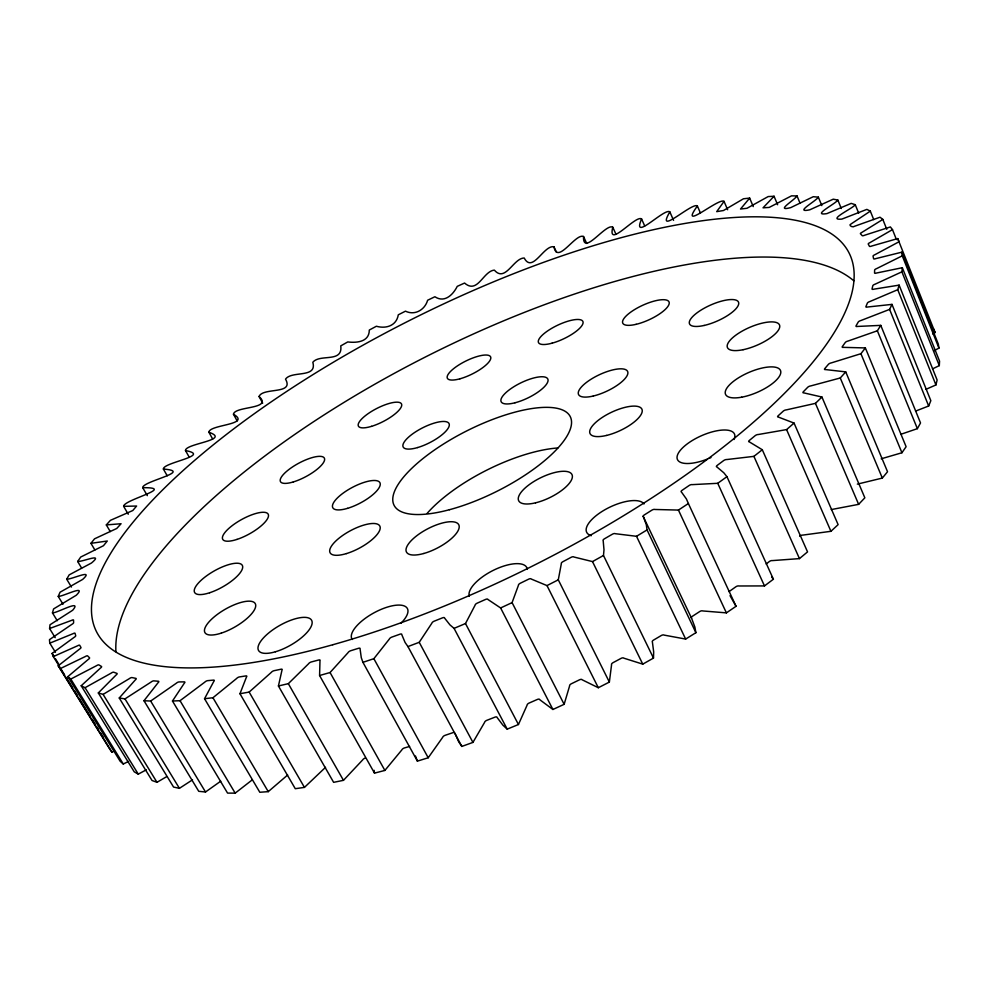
<?xml version="1.0" encoding="UTF-8"?>
<svg xmlns="http://www.w3.org/2000/svg" width="989" height="989" viewBox="0 0 989 989"><rect width="100%" height="100%" fill="white"/><g stroke="black" fill="none" stroke-linecap="round" stroke-linejoin="round"><path stroke-width="1.48" d="M454.952 733.183L458.723 741.837L461.838 746.423L472.94 742.405L484.585 722.39A2.411 1.1 -28.5 0 1 486.848 720.313L494.982 717.149A2.411 1.1 -28.4 0 1 497.121 717.519L502.919 725.184L507.209 729.14L518.446 724.517L527.1 705.145A2.411 1.1 -27.8 0 1 529.14 703.043L537.299 699.47A2.411 1.1 -27.6 0 1 539.685 699.643L552.913 709.484L564.138 704.316L569.627 685.834A2.411 1.113 -27 0 1 571.395 683.745L579.505 679.802A2.411 1.113 -26.9 0 1 582.101 679.764L598.308 687.726L609.36 682.076L611.573 664.707A2.411 1.113 -26.3 0 1 613.069 662.655L620.993 658.402A2.411 1.113 -26.1 0 1 623.787 658.155L642.763 664.138L653.482 658.093L653.68 651.936L652.394 642.046A2.411 1.1 -25.5 0 1 653.593 640.056L661.221 635.556A2.411 1.1 -25.4 0 1 664.163 635.111L685.649 639.067L695.897 632.7L694.884 627.075L691.546 618.174L643.134 516.258M932.503 368.885L939.303 365.621L939.55 361.146L902.327 267.71L876.538 273.026A2.176 0.717 -22.2 0 1 874.548 272.952L874.635 270.071A2.163 0.717 -22.2 0 1 876.662 268.588L902.265 255.83L901.795 252.183L875.735 258.636A2.126 0.692 -22.2 0 1 873.608 258.722L873.052 256.176A2.126 0.68 -22.2 0 1 874.857 254.729L899.038 241.749L897.728 238.584L871.643 246.051A2.089 0.668 -22.3 0 1 869.418 246.273L868.255 244.073A2.089 0.655 -22.3 0 1 869.838 242.688L892.486 229.621L890.384 226.938L864.497 235.283A2.052 0.643 -22.4 0 1 862.185 235.617L860.455 233.775A2.04 0.63 -22.5 0 1 861.827 232.44L882.831 219.422L886.774 229.324M653.482 658.093L603.488 555.472L603.995 549.773L603.179 540.699A2.46 0.989 -25.7 0 1 604.464 538.795L612.302 534.258A2.46 0.989 -25.6 0 1 615.257 533.701L636.52 536.298L647.053 529.919L646.312 524.763L643.382 516.703A2.46 0.989 -25.1 0 1 644.346 514.898L651.813 510.2A2.46 0.977 -25 0 1 654.879 509.471L678.442 510.077L688.381 503.525L686.415 498.988L681.446 492.015A2.448 0.977 -24.5 0 1 682.076 490.321L689.073 485.537A2.448 0.964 -24.4 0 1 692.213 484.635L717.742 483.3L726.94 476.673L723.812 472.779L716.901 466.956A2.435 0.952 -24 0 1 717.198 465.399L723.639 460.59A2.435 0.952 -23.9 0 1 726.816 459.539L753.915 456.362L762.296 449.748L807.543 551.887L799.458 558.612L772.421 560.59A2.374 1.051 -23.4 0 0 769.294 561.567L766.178 564.002M939.303 365.621L901.894 271.827L902.327 267.71M55.199 637.658L49.586 628.534L50.006 624.776L72.654 610.262C82.866 598.407 56.558 613.39 52.454 612.883L57.251 620.709M365.374 758.031A2.374 1.038 -30.3 0 0 362.654 759.911L343.467 780.333L333.627 782.336L278.428 685.983L281.976 670.171A2.398 0.915 -30.1 0 0 281.074 669.207L274.089 670.69A2.398 0.915 -30.2 0 0 271.209 672.471L249.154 692.077L239.956 693.722L295.278 788.703L304.451 787.392L325.542 767.316M237.15 420.918L233.466 414.218C234.826 405.861 273.298 409.52 259.056 396.49C262.889 387.07 294.475 394.895 285.537 379.158C291.594 370.368 317.407 378.54 312.821 362.271C319.954 353.53 342.96 363.235 340.772 345.89L347.745 341.934C356.745 343.072 369.33 341.947 369.293 330.042L376.389 326.246C385.994 329.016 396.54 325.777 398.283 314.811L405.478 311.164C414.886 315.812 424.911 309.817 427.631 300.236L434.9 296.749C444.593 303.215 453.061 294.747 457.252 286.353L464.57 283.052C477.736 294.512 483.04 271.171 494.364 270.121C505.367 282.916 513.439 258.042 524.207 258.018C532.601 273.842 543.765 244.691 553.964 246.793C557.437 265.262 575.45 232.934 583.522 236.507C582.744 257.078 605.886 222.908 612.784 227.223C607.098 249.673 635.915 214.39 641.601 218.989C631.13 243.071 664.831 207.356 669.85 211.893L673.571 220.349M925.976 389.32L935.94 384.944L937.115 380.023L899.125 285.129L873.868 289.171A2.213 0.742 -22.2 0 1 872.038 288.936L872.805 285.722A2.201 0.742 -22.2 0 1 875.03 284.214L901.894 271.827M609.36 682.076L558.291 579.826L561.344 563.643A2.473 1.001 -26.3 0 1 562.939 561.678L571.049 557.351A2.473 1.001 -26.2 0 1 573.843 556.992L592.498 561.591L603.488 555.472M52.454 612.883L53.616 608.903L76.301 595.23C87.737 583.658 62.53 596.837 58.227 596.392L62.999 604.23M935.94 384.944L897.74 289.703L899.125 285.129M239.956 693.722L246.471 677.032A2.374 0.89 -30.5 0 0 245.89 675.907L239.425 676.921A2.374 0.89 -30.5 0 0 236.519 678.578L212.944 697.74L204.538 698.716L259.81 792.263L268.254 791.645L287.663 774.993M669.85 211.893C654.805 237.447 692.535 201.682 697.381 205.996L700.435 213.006M915.567 411.103L928.671 405.997L930.834 400.669L891.991 304.389L867.563 307.01A2.25 0.766 -22.2 0 1 865.907 306.615L867.378 303.079A2.238 0.766 -22.2 0 1 869.813 301.558L897.74 289.703M58.227 596.392L60.069 592.213L82.643 579.43C94.944 568.242 71.393 579.616 66.696 579.195L71.455 587.058M278.428 685.983L288.331 683.659L308.506 663.829A2.423 0.94 -29.8 0 1 311.312 661.95L318.755 659.984A2.423 0.94 -29.7 0 1 319.979 660.788L319.583 675.512L330.054 672.52L348.029 652.678A2.435 0.952 -29.3 0 1 350.724 650.725L358.537 648.289A2.435 0.964 -29.2 0 1 360.07 648.908L361.282 657.673L362.926 662.333L373.867 658.686L389.32 639.092A2.448 0.977 -28.8 0 1 391.867 637.089L399.952 634.196A2.448 0.977 -28.7 0 1 401.781 634.629L405.082 642.467L407.95 646.571L419.225 642.306L431.859 623.206A2.46 0.989 -28.2 0 1 434.22 621.166L442.479 617.853A2.46 0.989 -28.1 0 1 444.593 618.088L449.983 624.912L454.062 628.361L465.498 623.54L475.103 605.181A2.46 0.989 -27.6 0 1 477.23 603.142L485.55 599.445A2.473 1.001 -27.5 0 1 487.923 599.482L500.619 607.951L512.079 602.622L518.459 585.241A2.473 1.001 -27 0 1 520.338 583.226L528.608 579.183A2.473 1.001 -26.9 0 1 531.204 579.022L546.991 585.587L558.291 579.826M204.538 698.716L213.822 681.372A2.349 0.865 -30.7 0 0 213.55 680.111L207.665 680.642A2.349 0.865 -30.8 0 0 204.76 682.175L180.035 700.694L172.469 701.016L227.569 793.104L235.184 793.141L252.195 779.913M901.115 434.208L917.372 428.657L920.524 422.946L880.766 325.369L857.463 326.444A2.275 0.804 -22.3 0 1 856.029 325.888L858.229 322.055A2.275 0.791 -22.2 0 1 860.85 320.547L889.606 309.396L891.991 304.389M697.381 205.996C677.96 232.984 718.991 197.268 724.047 201.373L727.632 209.742M66.696 579.195L69.168 574.881L91.47 563.013C104.352 552.319 82.891 561.888 77.661 561.468L81.605 568.045M172.469 701.016L184.288 683.226A2.324 0.841 -30.9 0 0 184.325 681.866L179.071 681.928A2.312 0.828 -31 0 0 176.19 683.325L150.662 701.04L143.986 700.731L158.079 682.707A2.287 0.816 -31.1 0 0 158.401 681.248L153.802 680.865A2.287 0.804 -31.1 0 0 150.996 682.113L124.985 698.889L119.249 697.987L135.332 679.913A2.262 0.779 -31.2 0 0 135.926 678.38L131.994 677.576A2.25 0.779 -31.2 0 0 129.287 678.677L103.103 694.389L98.307 692.943L116.109 674.993A2.225 0.754 -31.2 0 0 116.949 673.398L113.698 672.211A2.213 0.742 -31.2 0 0 111.114 673.163L85.054 687.714L81.197 685.76L100.433 668.107A2.188 0.729 -31.2 0 0 101.496 666.475L98.925 664.929A2.176 0.717 -31.2 0 0 96.477 665.721L70.788 679.06L67.858 676.649L88.256 659.428A2.139 0.705 -31.2 0 0 89.529 657.772L87.613 655.892A2.139 0.692 -31.2 0 0 85.326 656.535L60.242 668.626L58.215 665.807L79.516 649.118A2.102 0.668 -31.1 0 0 80.962 647.449L79.701 645.298A2.102 0.668 -31.1 0 0 77.575 645.792L53.295 656.597L52.12 653.408L74.101 637.373A2.065 0.643 -31 0 0 75.708 635.717L75.053 633.306A2.052 0.643 -31 0 0 73.112 633.652L49.796 643.171L55.433 652.283M881.199 458.809L901.931 452.752L906.109 446.707L865.363 347.93L843.506 347.362A2.312 0.828 -22.4 0 1 842.307 346.632L845.249 342.528A2.312 0.828 -22.4 0 1 848.043 341.044L877.367 330.783L880.766 325.369M724.047 201.373L716.716 211.646L723.478 210.521L743.468 198.777L749.662 198.097L753.259 206.602M77.661 561.468L80.715 557.042L103.462 545.718L107.294 541.02L90.939 543.332L94.87 549.946M749.662 198.097L740.514 209.038L747.004 208.271L768.169 196.576L774.053 196.255L777.601 204.735M362.926 662.333L417.407 761.134L428.212 757.759L442.652 737.361A2.398 1.076 -29.2 0 1 445.112 735.322L453.086 732.614A2.398 1.088 -29.1 0 1 454.124 732.416M857.339 484.128L882.336 478.07L887.541 471.741L845.743 371.889L825.654 369.589A2.349 0.853 -22.6 0 1 824.715 368.674L828.411 364.335A2.337 0.853 -22.5 0 1 831.329 362.889L860.924 353.703L865.363 347.93M90.939 543.332L94.536 538.82L116.739 528.485L121.078 523.737L106.318 524.912L110.249 531.563M774.053 196.255L763.038 207.826L769.207 207.418L791.509 195.859L797.023 195.921L799.94 202.968M319.583 675.512L374.497 773.126L384.882 770.431L401.843 749.909A2.386 1.063 -29.8 0 1 404.452 747.931L409.607 746.448M106.318 524.912L110.409 520.35L132.773 510.534L136.606 506.034L123.637 506.331L128.249 514.231M831.267 509.57L858.637 504.353L864.843 497.813L821.933 397.034L803.921 392.905A2.374 0.878 -22.8 0 1 803.278 391.829L807.704 387.292A2.361 0.878 -22.8 0 1 810.745 385.92L840.267 377.983L845.743 371.889M123.637 506.331C123.464 499.766 177.167 487.342 142.713 487.688L147.324 495.65M797.023 195.921C794.13 200.532 774.56 211.782 790.755 207.616L813.279 196.7L818.36 197.157L821.834 205.613M799.668 536.211A2.361 1.026 -22.9 0 1 802.796 535.098L830.933 531.303L838.116 524.627L794.056 423.082L778.43 417.098A2.398 0.915 -23.2 0 1 778.083 415.85L783.226 411.164A2.386 0.902 -23.1 0 1 786.342 409.879L815.443 403.364L821.933 397.034M142.713 487.688C142.218 481.235 194.091 471.37 163.395 469.07C162.728 462.456 212.363 455.608 185.499 450.576C185.03 443.468 231.686 440.154 208.902 432.267C209.186 424.417 251.886 424.973 233.466 414.218M818.36 197.157C815.801 201.299 793.462 213.265 809.793 209.804L833.245 199.185L837.856 200.062L841.293 208.518M762.296 449.748L749.341 441.885A2.411 0.927 -23.6 0 1 749.303 440.476L755.126 435.692A2.411 0.927 -23.5 0 1 758.291 434.517L786.589 429.597L794.056 423.082M837.856 200.062C835.569 203.858 810.72 216.208 826.915 213.612L851.183 203.388L855.262 204.698L858.675 213.167M855.262 204.698C853.173 208.308 826.099 220.609 841.899 219.088L866.859 209.384L870.332 211.139L873.732 219.607M729.054 591.62L735.828 586.798A2.398 1.076 -24 0 1 738.944 585.983L764.485 585.921L773.398 579.22L726.94 476.673M220.745 781.186L205.514 791.991L198.752 791.311L143.986 700.731M870.332 211.139L851.034 223.984C847.758 225.208 852.988 227.965 854.496 226.296L880.012 217.209L882.831 219.422M192.496 779.839L179.417 788.332L173.557 787.059L119.249 697.987M691.546 618.174A2.411 1.088 -24.8 0 1 692.424 616.271L699.668 611.573A2.398 1.088 -24.7 0 1 702.709 610.942L726.396 612.871L736.039 606.294L730.03 595.662M98.307 692.943L152.034 780.494L156.991 782.311L166.449 776.773M932.664 333.899L935.075 332.527L897.728 238.584M81.197 685.76L134.244 771.828L138.275 774.14L146.323 769.813M933.801 350.823L938.944 348.128L938.314 344.11L901.795 252.183M67.858 676.649L120.151 761.246L123.279 764.015L128.545 761.406M58.215 665.807L109.668 748.957L111.918 752.122L114.477 750.972M49.586 628.534L71.789 620.301A2.015 0.618 -30.8 0 1 73.545 620.091L73.606 622.724A2.027 0.63 -30.9 0 1 71.863 624.356L49.45 639.673L49.796 643.171M771.729 577.02L773.398 579.22M52.12 653.408L53.727 656.004M55.335 658.6L58.549 663.792M53.295 656.597L59.748 667.019M61.367 669.627L64.582 674.832M66.201 677.44L72.654 687.874M74.262 690.47L77.488 695.687M79.095 698.296L90.382 716.543M92.002 719.151L95.228 724.356M96.835 726.964L98.443 729.573M100.866 733.479L103.289 737.386M60.242 668.626L111.918 752.122M85.054 687.714L138.275 774.14M70.788 679.06L123.279 764.015M103.103 694.389L156.991 782.311M124.985 698.889L179.417 788.332M150.662 701.04L205.514 791.991M180.035 700.694L235.184 793.141M212.944 697.74L268.254 791.645M249.154 692.077L304.451 787.392M163.395 469.07L167.215 475.771M288.331 683.659L343.467 780.333M185.499 450.576L189.258 457.227M330.054 672.52L384.882 770.431M208.902 432.267L212.66 439.005M373.867 658.686L428.212 757.759M259.056 396.49L262.678 403.166M407.95 646.571L461.838 746.423M419.225 642.306L472.94 742.405M454.062 628.361L507.209 729.14M465.498 623.54L518.446 724.517M500.619 607.951L552.913 709.484M512.079 602.622L564.138 704.316M546.991 585.587L598.308 687.726M592.498 561.591L642.763 664.138M636.52 536.298L685.649 639.067M647.053 529.919L695.897 632.7M678.442 510.077L726.396 612.871M553.964 246.793L556.523 252.294M688.381 503.525L736.039 606.294M583.522 236.507L586.712 243.442M717.742 483.3L764.485 585.921M612.784 227.223L615.962 234.22M753.915 456.362L799.458 558.612M641.601 218.989L644.704 225.949M786.589 429.597L830.933 531.303M815.443 403.364L858.637 504.353M840.267 377.983L882.336 478.07M860.924 353.703L901.931 452.752M933.616 328.991L935.075 332.527M877.367 330.783L917.372 428.657M889.606 309.396L928.671 405.997M892.486 229.621L896.417 239.536M902.265 255.83L938.944 348.128M415.479 755.992L417.407 761.134M374.126 770.32L374.497 773.126M427.223 513.266A97.763 35.653 -26.7 0 1 557.87 447.955M115.936 651.726A417.42 145.667 -26.7 0 1 429.226 355.063A417.42 145.667 -26.7 0 1 853.841 280.827M352.232 639.463A31.636 12.276 -28.8 0 1 386.155 607.481A31.636 12.276 -28.8 0 1 400.904 623.28M469.318 596.305A32.155 12.82 -27.2 0 1 495.254 569.404A32.155 12.82 -27.2 0 1 527.322 569.38M591.311 535.692A32.019 12.672 -25.5 0 1 603.302 510.683A32.019 12.672 -25.5 0 1 644 503.945M707.296 459.106A31.24 11.905 -24.1 0 1 677.069 456.831A31.24 11.905 -24.1 0 1 710.337 432.416A31.24 11.905 -24.1 0 1 733.974 439.524M710.967 457.561A31.24 11.905 -24.1 0 1 709.138 458.352M332.786 644.741A421.227 137.31 -26.7 0 0 850.008 254.939A421.227 137.31 -26.7 0 0 235.654 427.396A421.227 137.31 -26.7 0 0 332.786 644.741M449.414 509.718A98.616 33.762 -26.7 0 0 570.566 417.309A98.616 33.762 -26.7 0 0 426.506 455.793A98.616 33.762 -26.7 0 0 449.414 509.718M606.554 435.432A28.669 10.125 -25.2 0 0 641.935 409.236A28.669 10.125 -25.2 0 0 599.383 419.435A28.669 10.125 -25.2 0 0 606.554 435.432M593.301 396.02A27.099 9.037 -25.2 0 0 627.718 371.716A27.099 9.037 -25.2 0 0 588.195 381.136A27.099 9.037 -25.2 0 0 593.301 396.02M514.985 402.783A25.924 8.32 -26 0 0 547.918 379.331A25.924 8.32 -26 0 0 510.522 388.937A25.924 8.32 -26 0 0 514.985 402.783M417.655 447.547A25.751 8.221 -27.1 0 0 449.055 423.626A25.751 8.221 -27.1 0 0 411.572 434.666A25.751 8.221 -27.1 0 0 417.655 447.547M347.535 508.346A26.678 8.765 -28 0 0 379.999 482.879A26.678 8.765 -28 0 0 341.502 494.364A26.678 8.765 -28 0 0 347.535 508.346M346.373 553.605A28.211 9.791 -28.3 0 0 379.813 526.061A28.211 9.791 -28.3 0 0 338.634 538.511A28.211 9.791 -28.3 0 0 346.373 553.605M423.861 553.469A29.485 10.755 -27.6 0 0 458.735 524.702A29.485 10.755 -27.6 0 0 415.232 536.953A29.485 10.755 -27.6 0 0 423.861 553.469M535.543 502.832A29.682 10.916 -26.2 0 0 572.087 474.807A29.682 10.916 -26.2 0 0 528.373 485.29A29.682 10.916 -26.2 0 0 535.543 502.832M741.676 397.195A29.954 10.792 -23.5 0 0 780.667 370.974A29.954 10.792 -23.5 0 0 736.706 378.997A29.954 10.792 -23.5 0 0 741.676 397.195M743.098 349.71A28.372 9.643 -23.5 0 0 779.579 325.183A28.372 9.643 -23.5 0 0 737.707 333.849A28.372 9.643 -23.5 0 0 743.098 349.71M704.156 325.455A26.79 8.654 -24 0 0 738.585 302.362A26.79 8.654 -24 0 0 699.285 311.226A26.79 8.654 -24 0 0 704.156 325.455M636.15 324.318A25.467 7.912 -24.7 0 0 669.145 302.251A25.467 7.912 -24.7 0 0 632.317 311.028A25.467 7.912 -24.7 0 0 636.15 324.318M552.097 343.171A24.552 7.43 -25.5 0 0 582.904 321.512A24.552 7.43 -25.5 0 0 547.09 331.29A24.552 7.43 -25.5 0 0 552.097 343.171M459.91 378.812A24.144 7.232 -26.4 0 0 490.717 357.14A24.144 7.232 -26.4 0 0 456.263 366.672A24.144 7.232 -26.4 0 0 459.91 378.812M371.53 426.346A24.243 7.282 -27.3 0 0 401.546 404.044A24.243 7.282 -27.3 0 0 366.721 414.651A24.243 7.282 -27.3 0 0 371.53 426.346M293.337 481.927A24.873 7.591 -28.2 0 0 324.503 458.513A24.873 7.591 -28.2 0 0 289.406 469.132A24.873 7.591 -28.2 0 0 293.337 481.927M237.051 539.388A25.961 8.172 -29 0 0 268.229 514.292A25.961 8.172 -29 0 0 231.067 526.519A25.961 8.172 -29 0 0 237.051 539.388M209.668 592.745A27.42 9.025 -29.7 0 0 242.429 565.609A27.42 9.025 -29.7 0 0 203.314 578.38A27.42 9.025 -29.7 0 0 209.668 592.745M221.326 633.108A29.027 10.088 -30 0 0 255.347 603.809A29.027 10.088 -30 0 0 213.599 617.396A29.027 10.088 -30 0 0 221.326 633.108M275.399 651.776A30.523 11.262 -29.7 0 0 311.819 620.721A30.523 11.262 -29.7 0 0 267.994 633.566A30.523 11.262 -29.7 0 0 275.399 651.776"/></g></svg>
